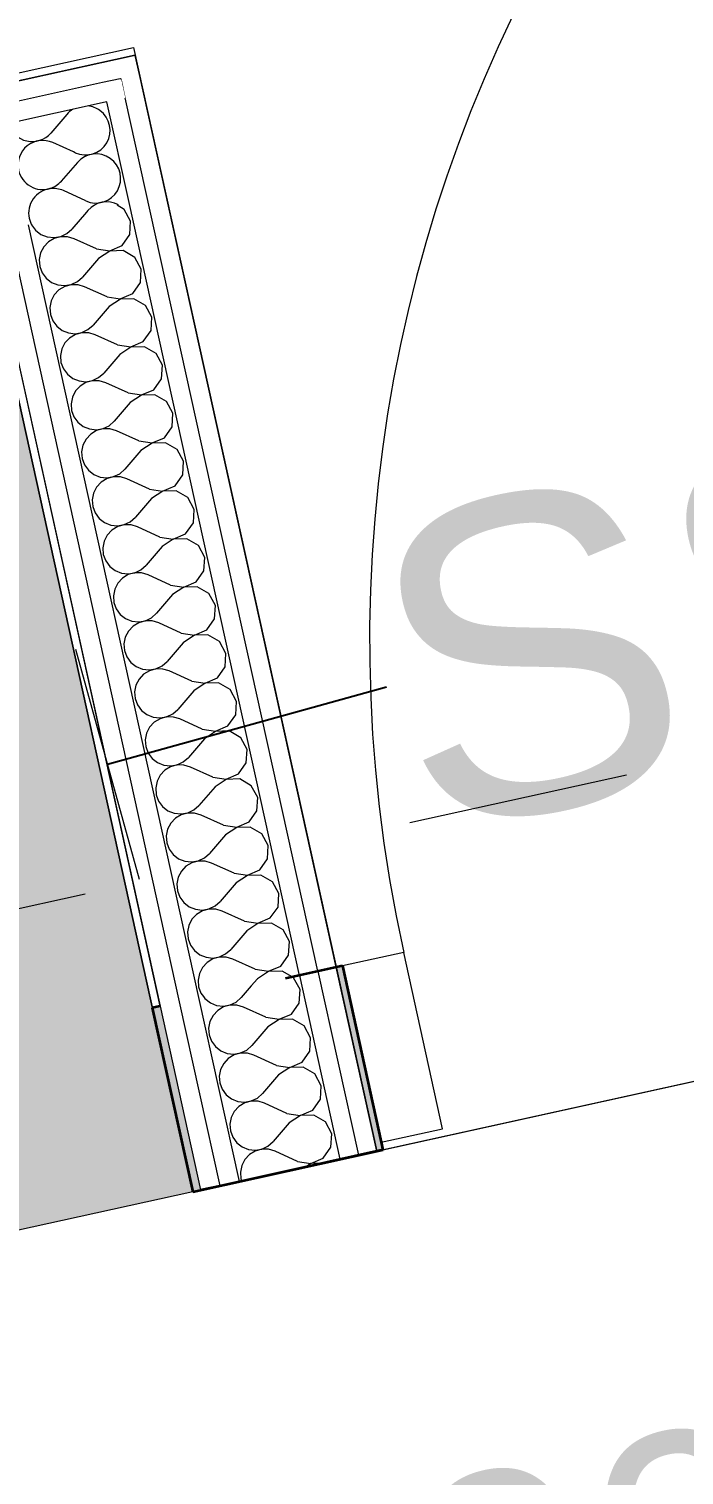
# Model space of a CAD drawing. Header units: millimetres. Extents: x 755110 to 820807, y -116979 to -66610.
# Drawn here: x 778109 to 778527, y -104046 to -103124 of the extents above; entities that cross this region are included whole.
import ezdxf

# ---------------------------------------------------------------- set-up
doc = ezdxf.new("R2010")
doc.units = ezdxf.units.MM
doc.header["$MEASUREMENT"] = 0
doc.linetypes.add('Double Dashed', pattern=[1093.611073, 529.166651, -211.666656, 141.111112, -211.666656])
doc.linetypes.add('Wipeout_Contour', pattern=[1000, 0, -1000])
for name, color, linetype, lineweight in [('New_2D Drafting - General_Pen_No__1', 7, 'Continuous', 13), ('New_2D Drafting - General_Pen_No__19', 255, 'Continuous', 0), ('New_Annotation - Label_Pen_No__1', 7, 'Continuous', 13), ('New_ARCHICAD Door Markers_Pen_No__7', 7, 'Continuous', 35), ('New_ARCHICAD Doors_Pen_No__1', 7, 'Continuous', 13), ('New_Dimensioning - General_Pen_No__1', 7, 'Continuous', 13), ('New_INT zoned_Pen_No__19', 255, 'Continuous', 0), ('New_Structural - Bearing_Pen_No__1', 7, 'Continuous', 13), ('New_Structural - Bearing_Pen_No__27', 7, 'Continuous', 35)]:
    doc.layers.add(name, color=color, linetype=linetype, lineweight=lineweight)
doc.layers.add('New_Dimensioning - General', color=7, linetype='Continuous')
doc.layers.add('New_Structural - Bearing', color=7, linetype='Continuous')
doc.layers.add('New_Structural - Grid_Pen_No__61', color=7, linetype='Continuous', lineweight=20, true_color=0x6a6a6a)
doc.styles.add('GENERATED_STYLE_1', font='')
doc.styles.get('GENERATED_STYLE_1').set_extended_font_data('Arial')
doc.dimstyles.new('GENERATED_STYLE__1', dxfattribs={"dimtxt": 200, "dimasz": 95, "dimexe": 0.18, "dimexo": 0.0625, "dimgap": 0, "dimtad": 1, "dimdec": 0, "dimzin": 0, "dimdsep": 46, "dimtxsty": 'GENERATED_STYLE_1', "dimblk": 'ARROWHEAD_2', "dimblk1": 'ARROWHEAD_2', "dimblk2": 'ARROWHEAD_2', "dimcen": 0.09, "dimse1": 1, "dimse2": 1, "dimclrd": 7, "dimclre": 7, "dimclrt": 7, "dimadec": 0, "dimazin": 0, "dimtfac": 1, "dimtdec": 4, "dimtmove": 0, "dimatfit": 3, "dimfxl": 0, "dimtolj": 1, "dimtzin": 0, "dimarcsym": 0})
doc.dimstyles.new('GENERATED_STYLE__5', dxfattribs={"dimtxt": 0.18, "dimasz": 152, "dimexe": 0.18, "dimexo": 0.0625, "dimgap": 0, "dimtad": 0, "dimtih": 1, "dimtoh": 1, "dimdec": 4, "dimzin": 0, "dimdsep": 46, "dimcen": 0.09, "dimadec": 0, "dimazin": 0, "dimtfac": 1, "dimtdec": 4, "dimtmove": 0, "dimatfit": 3, "dimldrblk": 'ARROWHEAD_0', "dimfxl": 0, "dimtolj": 1, "dimtzin": 0, "dimarcsym": 0})

# ---------------------------------------------------------------- blocks, each defined once
blk = doc.blocks.new('*X94')
at = {"layer": 'New_Structural - Bearing_Pen_No__1', "color": 7, "linetype": 'Continuous', "lineweight": 13}
for p, q in [((778133.58, -103178.81), (778123.36, -103190.69)), ((778137.82, -103202.77), (778124.71, -103196.81))]:
    blk.add_line(p, q, dxfattribs=at)
for centre, start, end in [((778145.46, -103189.03), 53.90409, 84.12304), ((778145.46, -103189.03), 120.717, 139.28992), ((778111.49, -103180.47), 195.31802, 319.28992), ((778118.23, -103211.07), 65.55012, 192.42002), ((778118.23, -103211.07), 192.42002, 287.63339), ((778124.97, -103241.67), 97.64426, 192.42002), ((778124.97, -103241.67), 192.42002, 197.19579)]:
    blk.add_arc(centre, 15.67, start, end, dxfattribs=at)
blk = doc.blocks.new('*X95')
at = {"layer": 'New_Structural - Bearing_Pen_No__1', "color": 7, "linetype": 'Continuous', "lineweight": 13}
for p, q in [((778251.02, -103734.11), (778244.67, -103741.49)), ((778278, -103728.92), (778277.06, -103728.37)), ((778282.06, -103736.46), (778278, -103728.92)), ((778281.55, -103745.01), (778282.06, -103736.46)), ((778220.55, -103740.82), (778221.55, -103742.18)), ((778221.55, -103742.18), (778224.96, -103744.84)), ((778224.96, -103744.84), (778228.96, -103746.46)), ((778237.52, -103746.2), (778241.42, -103744.34)), ((778241.42, -103744.34), (778244.67, -103741.49)), ((778276.62, -103752.01), (778281.55, -103745.01)), ((778226.72, -103752.85), (778224.74, -103756.69)), ((778229.67, -103749.69), (778226.72, -103752.85)), ((778228.96, -103746.46), (778233.26, -103746.93)), ((778233.38, -103747.46), (778229.67, -103749.69)), ((778233.26, -103746.93), (778237.52, -103746.2)), ((778237.55, -103746.33), (778233.38, -103747.46)), ((778241.87, -103746.38), (778237.55, -103746.33)), ((778246.02, -103747.61), (778241.87, -103746.38)), ((778260.28, -103754.09), (778246.02, -103747.61)), ((778260.28, -103754.09), (778268.74, -103755.37)), ((778268.74, -103755.37), (778276.62, -103752.01)), ((778224.74, -103756.69), (778223.89, -103760.93)), ((778223.89, -103760.93), (778224.23, -103765.24)), ((778261.62, -103760.21), (778251.41, -103772.09)), ((778268.77, -103755.49), (778261.62, -103760.21)), ((778277.33, -103755.24), (778268.77, -103755.49)), ((778284.74, -103759.52), (778277.33, -103755.24)), ((778288.8, -103767.06), (778284.74, -103759.52)), ((778224.23, -103765.24), (778225.73, -103769.29)), ((778225.73, -103769.29), (778228.29, -103772.78)), ((778228.29, -103772.78), (778231.7, -103775.44)), ((778248.16, -103774.94), (778251.41, -103772.09)), ((778288.29, -103775.61), (778288.8, -103767.06)), ((778231.7, -103775.44), (778235.7, -103777.06)), ((778236.41, -103780.29), (778233.46, -103783.45)), ((778235.7, -103777.06), (778240, -103777.53)), ((778240.12, -103778.06), (778236.41, -103780.29)), ((778240, -103777.53), (778244.26, -103776.8)), ((778244.29, -103776.93), (778240.12, -103778.06)), ((778244.26, -103776.8), (778248.16, -103774.94)), ((778248.61, -103776.98), (778244.29, -103776.93)), ((778252.75, -103778.21), (778248.61, -103776.98)), ((778267.02, -103784.69), (778252.75, -103778.21)), ((778275.48, -103785.97), (778283.36, -103782.61)), ((778283.36, -103782.61), (778288.29, -103775.61)), ((778231.48, -103787.29), (778230.63, -103791.53)), ((778230.63, -103791.53), (778230.97, -103795.84)), ((778233.46, -103783.45), (778231.48, -103787.29)), ((778268.36, -103790.81), (778258.15, -103802.69)), ((778267.02, -103784.69), (778275.48, -103785.97)), ((778275.51, -103786.09), (778268.36, -103790.81)), ((778284.07, -103785.84), (778275.51, -103786.09)), ((778291.48, -103790.12), (778284.07, -103785.84)), ((778295.54, -103797.66), (778291.48, -103790.12)), ((778230.97, -103795.84), (778232.47, -103799.89)), ((778232.47, -103799.89), (778235.03, -103803.38)), ((778295.03, -103806.21), (778295.54, -103797.66)), ((778235.03, -103803.38), (778238.44, -103806.04)), ((778238.44, -103806.04), (778242.44, -103807.66)), ((778242.44, -103807.66), (778246.74, -103808.13)), ((778246.86, -103808.66), (778243.15, -103810.89)), ((778246.74, -103808.13), (778251, -103807.4)), ((778251.03, -103807.53), (778246.86, -103808.66)), ((778251, -103807.4), (778254.9, -103805.54)), ((778255.35, -103807.58), (778251.03, -103807.53)), ((778254.9, -103805.54), (778258.15, -103802.69)), ((778259.49, -103808.81), (778255.35, -103807.58)), ((778273.76, -103815.29), (778259.49, -103808.81)), ((778290.1, -103813.21), (778295.03, -103806.21)), ((778238.22, -103817.89), (778237.37, -103822.13)), ((778240.2, -103814.05), (778238.22, -103817.89)), ((778243.15, -103810.89), (778240.2, -103814.05)), ((778273.76, -103815.29), (778282.22, -103816.57)), ((778282.25, -103816.69), (778275.1, -103821.41)), ((778282.22, -103816.57), (778290.1, -103813.21)), ((778290.81, -103816.44), (778282.25, -103816.69)), ((778298.22, -103820.72), (778290.81, -103816.44)), ((778237.37, -103822.13), (778237.71, -103826.44)), ((778237.71, -103826.44), (778239.21, -103830.49)), ((778275.1, -103821.41), (778264.88, -103833.29)), ((778302.28, -103828.26), (778298.22, -103820.72)), ((778301.77, -103836.81), (778302.28, -103828.26)), ((778239.21, -103830.49), (778241.77, -103833.98)), ((778241.77, -103833.98), (778245.17, -103836.64)), ((778245.17, -103836.64), (778249.18, -103838.26)), ((778257.74, -103838), (778261.64, -103836.14)), ((778261.64, -103836.14), (778264.88, -103833.29)), ((778296.83, -103843.81), (778301.77, -103836.81)), ((778246.94, -103844.65), (778244.96, -103848.49)), ((778249.89, -103841.49), (778246.94, -103844.65)), ((778249.18, -103838.26), (778253.48, -103838.73)), ((778253.59, -103839.26), (778249.89, -103841.49)), ((778253.48, -103838.73), (778257.74, -103838)), ((778257.77, -103838.13), (778253.59, -103839.26)), ((778262.09, -103838.18), (778257.77, -103838.13)), ((778266.23, -103839.41), (778262.09, -103838.18)), ((778280.49, -103845.89), (778266.23, -103839.41)), ((778280.49, -103845.89), (778288.96, -103847.17)), ((778288.96, -103847.17), (778296.83, -103843.81)), ((778295.96, -103847.09), (778288.99, -103847.29)), ((778244.96, -103848.49), (778244.11, -103852.73)), ((778244.11, -103852.73), (778244.45, -103857.04)), ((778288.99, -103847.29), (778285.97, -103849.29)), ((778244.45, -103857.04), (778244.93, -103858.32))]:
    blk.add_line(p, q, dxfattribs=at)
blk = doc.blocks.new('*X96')
at = {"layer": 'New_Structural - Bearing_Pen_No__1', "color": 7, "linetype": 'Continuous', "lineweight": 13}
for p, q in [((778170.18, -103239.32), (778165.68, -103236.72)), ((778146.2, -103241.01), (778136.84, -103251.89)), ((778174.24, -103246.86), (778170.18, -103239.32)), ((778173.72, -103255.41), (778174.24, -103246.86)), ((778111.04, -103248.75), (778111.17, -103249.09)), ((778111.17, -103249.09), (778113.72, -103252.58)), ((778113.72, -103252.58), (778117.13, -103255.24)), ((778117.13, -103255.24), (778121.14, -103256.86)), ((778121.14, -103256.86), (778125.44, -103257.33)), ((778125.44, -103257.33), (778129.7, -103256.6)), ((778129.72, -103256.73), (778125.55, -103257.86)), ((778129.7, -103256.6), (778133.6, -103254.74)), ((778134.05, -103256.78), (778129.72, -103256.73)), ((778133.6, -103254.74), (778136.84, -103251.89)), ((778138.19, -103258.01), (778134.05, -103256.78)), ((778168.79, -103262.41), (778173.72, -103255.41)), ((778118.9, -103263.25), (778116.92, -103267.09)), ((778121.85, -103260.09), (778118.9, -103263.25)), ((778125.55, -103257.86), (778121.85, -103260.09)), ((778152.45, -103264.49), (778138.19, -103258.01)), ((778152.45, -103264.49), (778160.92, -103265.77)), ((778160.95, -103265.89), (778153.8, -103270.61)), ((778160.92, -103265.77), (778168.79, -103262.41)), ((778169.5, -103265.64), (778160.95, -103265.89)), ((778176.92, -103269.92), (778169.5, -103265.64)), ((778116.92, -103267.09), (778116.07, -103271.33)), ((778116.07, -103271.33), (778116.41, -103275.64)), ((778116.41, -103275.64), (778117.91, -103279.69)), ((778153.8, -103270.61), (778143.58, -103282.49)), ((778180.98, -103277.46), (778176.92, -103269.92)), ((778117.91, -103279.69), (778120.46, -103283.18)), ((778120.46, -103283.18), (778123.87, -103285.84)), ((778140.34, -103285.34), (778143.58, -103282.49)), ((778180.46, -103286.01), (778180.98, -103277.46)), ((778125.64, -103293.85), (778123.66, -103297.69)), ((778123.87, -103285.84), (778127.88, -103287.46)), ((778128.59, -103290.69), (778125.64, -103293.85)), ((778127.88, -103287.46), (778132.17, -103287.93)), ((778132.29, -103288.46), (778128.59, -103290.69)), ((778132.17, -103287.93), (778136.44, -103287.2)), ((778136.46, -103287.33), (778132.29, -103288.46)), ((778136.44, -103287.2), (778140.34, -103285.34)), ((778140.79, -103287.38), (778136.46, -103287.33)), ((778144.93, -103288.61), (778140.79, -103287.38)), ((778159.19, -103295.09), (778144.93, -103288.61)), ((778167.66, -103296.37), (778175.53, -103293.01)), ((778175.53, -103293.01), (778180.46, -103286.01)), ((778123.66, -103297.69), (778122.81, -103301.93)), ((778122.81, -103301.93), (778123.14, -103306.24)), ((778160.54, -103301.21), (778150.32, -103313.09)), ((778159.19, -103295.09), (778167.66, -103296.37)), ((778167.68, -103296.49), (778160.54, -103301.21)), ((778176.24, -103296.24), (778167.68, -103296.49)), ((778183.66, -103300.52), (778176.24, -103296.24)), ((778187.71, -103308.06), (778183.66, -103300.52)), ((778123.14, -103306.24), (778124.65, -103310.29)), ((778124.65, -103310.29), (778127.2, -103313.78)), ((778187.2, -103316.61), (778187.71, -103308.06)), ((778127.2, -103313.78), (778130.61, -103316.44)), ((778130.61, -103316.44), (778134.62, -103318.06)), ((778135.33, -103321.29), (778132.38, -103324.45)), ((778134.62, -103318.06), (778138.91, -103318.53)), ((778139.03, -103319.06), (778135.33, -103321.29)), ((778138.91, -103318.53), (778143.17, -103317.8)), ((778143.2, -103317.93), (778139.03, -103319.06)), ((778143.17, -103317.8), (778147.08, -103315.94)), ((778147.52, -103317.98), (778143.2, -103317.93)), ((778147.08, -103315.94), (778150.32, -103313.09)), ((778151.67, -103319.21), (778147.52, -103317.98)), ((778165.93, -103325.69), (778151.67, -103319.21)), ((778182.27, -103323.61), (778187.2, -103316.61)), ((778130.4, -103328.29), (778129.55, -103332.53)), ((778132.38, -103324.45), (778130.4, -103328.29)), ((778165.93, -103325.69), (778174.4, -103326.97)), ((778174.42, -103327.09), (778167.28, -103331.81)), ((778174.4, -103326.97), (778182.27, -103323.61)), ((778182.98, -103326.84), (778174.42, -103327.09)), ((778190.4, -103331.12), (778182.98, -103326.84)), ((778194.45, -103338.66), (778190.4, -103331.12)), ((778129.55, -103332.53), (778129.88, -103336.84)), ((778129.88, -103336.84), (778131.39, -103340.89)), ((778167.28, -103331.81), (778157.06, -103343.69)), ((778193.94, -103347.21), (778194.45, -103338.66)), ((778131.39, -103340.89), (778133.94, -103344.38)), ((778133.94, -103344.38), (778137.35, -103347.04)), ((778137.35, -103347.04), (778141.36, -103348.66)), ((778141.36, -103348.66), (778145.65, -103349.13)), ((778145.65, -103349.13), (778149.91, -103348.4)), ((778149.94, -103348.53), (778145.77, -103349.66)), ((778149.91, -103348.4), (778153.82, -103346.54)), ((778154.26, -103348.58), (778149.94, -103348.53)), ((778153.82, -103346.54), (778157.06, -103343.69)), ((778158.41, -103349.81), (778154.26, -103348.58)), ((778189.01, -103354.21), (778193.94, -103347.21)), ((778139.11, -103355.05), (778137.14, -103358.89)), ((778142.07, -103351.89), (778139.11, -103355.05)), ((778145.77, -103349.66), (778142.07, -103351.89)), ((778172.67, -103356.29), (778158.41, -103349.81)), ((778172.67, -103356.29), (778181.14, -103357.57)), ((778181.16, -103357.69), (778174.02, -103362.41)), ((778181.14, -103357.57), (778189.01, -103354.21)), ((778189.72, -103357.44), (778181.16, -103357.69)), ((778197.14, -103361.72), (778189.72, -103357.44)), ((778137.14, -103358.89), (778136.28, -103363.13)), ((778136.28, -103363.13), (778136.62, -103367.44)), ((778136.62, -103367.44), (778138.13, -103371.49)), ((778174.02, -103362.41), (778163.8, -103374.29)), ((778201.19, -103369.26), (778197.14, -103361.72)), ((778138.13, -103371.49), (778140.68, -103374.98)), ((778140.68, -103374.98), (778144.09, -103377.64)), ((778156.65, -103379), (778160.55, -103377.14)), ((778160.55, -103377.14), (778163.8, -103374.29)), ((778200.68, -103377.81), (778201.19, -103369.26)), ((778145.85, -103385.65), (778143.88, -103389.49)), ((778144.09, -103377.64), (778148.09, -103379.26)), ((778148.81, -103382.49), (778145.85, -103385.65)), ((778148.09, -103379.26), (778152.39, -103379.73)), ((778152.51, -103380.26), (778148.81, -103382.49)), ((778152.39, -103379.73), (778156.65, -103379)), ((778156.68, -103379.13), (778152.51, -103380.26)), ((778161, -103379.18), (778156.68, -103379.13)), ((778165.15, -103380.41), (778161, -103379.18)), ((778179.41, -103386.89), (778165.15, -103380.41)), ((778187.87, -103388.17), (778195.75, -103384.81)), ((778195.75, -103384.81), (778200.68, -103377.81)), ((778143.88, -103389.49), (778143.02, -103393.73)), ((778143.02, -103393.73), (778143.36, -103398.04)), ((778180.76, -103393.01), (778170.54, -103404.89)), ((778179.41, -103386.89), (778187.87, -103388.17)), ((778187.9, -103388.29), (778180.76, -103393.01)), ((778196.46, -103388.04), (778187.9, -103388.29)), ((778203.88, -103392.32), (778196.46, -103388.04)), ((778207.93, -103399.86), (778203.88, -103392.32)), ((778143.36, -103398.04), (778144.87, -103402.09)), ((778144.87, -103402.09), (778147.42, -103405.58)), ((778167.29, -103407.74), (778170.54, -103404.89)), ((778207.42, -103408.41), (778207.93, -103399.86)), ((778147.42, -103405.58), (778150.83, -103408.24)), ((778150.83, -103408.24), (778154.83, -103409.86)), ((778155.54, -103413.09), (778152.59, -103416.25)), ((778154.83, -103409.86), (778159.13, -103410.33)), ((778159.25, -103410.86), (778155.54, -103413.09)), ((778159.13, -103410.33), (778163.39, -103409.6)), ((778163.42, -103409.73), (778159.25, -103410.86)), ((778163.39, -103409.6), (778167.29, -103407.74)), ((778167.74, -103409.78), (778163.42, -103409.73)), ((778171.89, -103411.01), (778167.74, -103409.78)), ((778186.15, -103417.49), (778171.89, -103411.01)), ((778202.49, -103415.41), (778207.42, -103408.41)), ((778150.61, -103420.09), (778149.76, -103424.33)), ((778152.59, -103416.25), (778150.61, -103420.09)), ((778186.15, -103417.49), (778194.61, -103418.77)), ((778194.64, -103418.89), (778187.5, -103423.61)), ((778194.61, -103418.77), (778202.49, -103415.41)), ((778203.2, -103418.64), (778194.64, -103418.89)), ((778210.61, -103422.92), (778203.2, -103418.64)), ((778214.67, -103430.46), (778210.61, -103422.92)), ((778149.76, -103424.33), (778150.1, -103428.64)), ((778150.1, -103428.64), (778151.6, -103432.69)), ((778187.5, -103423.61), (778177.28, -103435.49)), ((778214.16, -103439.01), (778214.67, -103430.46)), ((778151.6, -103432.69), (778154.16, -103436.18)), ((778154.16, -103436.18), (778157.57, -103438.84)), ((778157.57, -103438.84), (778161.57, -103440.46)), ((778161.57, -103440.46), (778165.87, -103440.93)), ((778165.99, -103441.46), (778162.28, -103443.69)), ((778165.87, -103440.93), (778170.13, -103440.2)), ((778170.16, -103440.33), (778165.99, -103441.46)), ((778170.13, -103440.2), (778174.03, -103438.34)), ((778174.48, -103440.38), (778170.16, -103440.33)), ((778174.03, -103438.34), (778177.28, -103435.49)), ((778178.62, -103441.61), (778174.48, -103440.38)), ((778192.89, -103448.09), (778178.62, -103441.61)), ((778209.23, -103446.01), (778214.16, -103439.01)), ((778157.35, -103450.69), (778156.5, -103454.93)), ((778159.33, -103446.85), (778157.35, -103450.69)), ((778162.28, -103443.69), (778159.33, -103446.85)), ((778192.89, -103448.09), (778201.35, -103449.37)), ((778201.38, -103449.49), (778194.23, -103454.21)), ((778201.35, -103449.37), (778209.23, -103446.01)), ((778209.94, -103449.24), (778201.38, -103449.49)), ((778217.35, -103453.52), (778209.94, -103449.24)), ((778156.5, -103454.93), (778156.84, -103459.24)), ((778156.84, -103459.24), (778158.34, -103463.29)), ((778194.23, -103454.21), (778184.02, -103466.09)), ((778221.41, -103461.06), (778217.35, -103453.52)), ((778158.34, -103463.29), (778160.9, -103466.78)), ((778160.9, -103466.78), (778164.31, -103469.44)), ((778176.87, -103470.8), (778180.77, -103468.94)), ((778180.77, -103468.94), (778184.02, -103466.09)), ((778220.9, -103469.61), (778221.41, -103461.06)), ((778166.07, -103477.45), (778164.09, -103481.29)), ((778164.31, -103469.44), (778168.31, -103471.06)), ((778169.02, -103474.29), (778166.07, -103477.45)), ((778168.31, -103471.06), (778172.61, -103471.53)), ((778172.73, -103472.06), (778169.02, -103474.29)), ((778172.61, -103471.53), (778176.87, -103470.8)), ((778176.9, -103470.93), (778172.73, -103472.06)), ((778181.22, -103470.98), (778176.9, -103470.93)), ((778185.36, -103472.21), (778181.22, -103470.98)), ((778199.63, -103478.69), (778185.36, -103472.21)), ((778208.09, -103479.97), (778215.97, -103476.61)), ((778215.97, -103476.61), (778220.9, -103469.61)), ((778164.09, -103481.29), (778163.24, -103485.53)), ((778163.24, -103485.53), (778163.58, -103489.84)), ((778200.97, -103484.81), (778190.75, -103496.69)), ((778199.63, -103478.69), (778208.09, -103479.97)), ((778208.12, -103480.09), (778200.97, -103484.81)), ((778216.68, -103479.84), (778208.12, -103480.09)), ((778224.09, -103484.12), (778216.68, -103479.84)), ((778228.15, -103491.66), (778224.09, -103484.12)), ((778163.58, -103489.84), (778165.08, -103493.89)), ((778165.08, -103493.89), (778167.64, -103497.38)), ((778187.51, -103499.54), (778190.75, -103496.69)), ((778227.64, -103500.21), (778228.15, -103491.66)), ((778167.64, -103497.38), (778171.05, -103500.04)), ((778171.05, -103500.04), (778175.05, -103501.66)), ((778175.76, -103504.89), (778172.81, -103508.05)), ((778175.05, -103501.66), (778179.35, -103502.13)), ((778179.47, -103502.66), (778175.76, -103504.89)), ((778179.35, -103502.13), (778183.61, -103501.4)), ((778183.64, -103501.53), (778179.47, -103502.66)), ((778183.61, -103501.4), (778187.51, -103499.54)), ((778187.96, -103501.58), (778183.64, -103501.53)), ((778192.1, -103502.81), (778187.96, -103501.58)), ((778206.36, -103509.29), (778192.1, -103502.81)), ((778222.71, -103507.21), (778227.64, -103500.21)), ((778170.83, -103511.89), (778169.98, -103516.13)), ((778172.81, -103508.05), (778170.83, -103511.89)), ((778207.71, -103515.41), (778197.49, -103527.29)), ((778206.36, -103509.29), (778214.83, -103510.57)), ((778214.86, -103510.69), (778207.71, -103515.41)), ((778214.83, -103510.57), (778222.71, -103507.21)), ((778223.42, -103510.44), (778214.86, -103510.69)), ((778230.83, -103514.72), (778223.42, -103510.44)), ((778234.89, -103522.26), (778230.83, -103514.72)), ((778169.98, -103516.13), (778170.32, -103520.44)), ((778170.32, -103520.44), (778171.82, -103524.49)), ((778171.82, -103524.49), (778174.37, -103527.98)), ((778234.37, -103530.81), (778234.89, -103522.26)), ((778174.37, -103527.98), (778177.78, -103530.64)), ((778177.78, -103530.64), (778181.79, -103532.26)), ((778181.79, -103532.26), (778186.09, -103532.73)), ((778186.2, -103533.26), (778182.5, -103535.49)), ((778186.09, -103532.73), (778190.35, -103532)), ((778190.38, -103532.13), (778186.2, -103533.26)), ((778190.35, -103532), (778194.25, -103530.14)), ((778194.7, -103532.18), (778190.38, -103532.13)), ((778194.25, -103530.14), (778197.49, -103527.29)), ((778198.84, -103533.41), (778194.7, -103532.18)), ((778213.1, -103539.89), (778198.84, -103533.41)), ((778229.44, -103537.81), (778234.37, -103530.81)), ((778177.57, -103542.49), (778176.72, -103546.73)), ((778179.55, -103538.65), (778177.57, -103542.49)), ((778182.5, -103535.49), (778179.55, -103538.65)), ((778213.1, -103539.89), (778221.57, -103541.17)), ((778221.6, -103541.29), (778214.45, -103546.01)), ((778221.57, -103541.17), (778229.44, -103537.81)), ((778230.16, -103541.04), (778221.6, -103541.29)), ((778237.57, -103545.32), (778230.16, -103541.04)), ((778176.72, -103546.73), (778177.06, -103551.04)), ((778177.06, -103551.04), (778178.56, -103555.09)), ((778214.45, -103546.01), (778204.23, -103557.89)), ((778241.63, -103552.86), (778237.57, -103545.32)), ((778178.56, -103555.09), (778181.11, -103558.58)), ((778181.11, -103558.58), (778184.52, -103561.24)), ((778184.52, -103561.24), (778188.53, -103562.86)), ((778197.09, -103562.6), (778200.99, -103560.74)), ((778200.99, -103560.74), (778204.23, -103557.89)), ((778236.18, -103568.41), (778241.11, -103561.41)), ((778241.11, -103561.41), (778241.63, -103552.86)), ((778186.29, -103569.25), (778184.31, -103573.09)), ((778189.24, -103566.09), (778186.29, -103569.25)), ((778188.53, -103562.86), (778192.83, -103563.33)), ((778192.94, -103563.86), (778189.24, -103566.09)), ((778192.83, -103563.33), (778197.09, -103562.6)), ((778197.11, -103562.73), (778192.94, -103563.86)), ((778201.44, -103562.78), (778197.11, -103562.73)), ((778205.58, -103564.01), (778201.44, -103562.78)), ((778219.84, -103570.49), (778205.58, -103564.01)), ((778219.84, -103570.49), (778228.31, -103571.77)), ((778228.31, -103571.77), (778236.18, -103568.41)), ((778184.31, -103573.09), (778183.46, -103577.33)), ((778183.46, -103577.33), (778183.8, -103581.64)), ((778221.19, -103576.61), (778210.97, -103588.49)), ((778228.34, -103571.89), (778221.19, -103576.61)), ((778236.89, -103571.64), (778228.34, -103571.89)), ((778244.31, -103575.92), (778236.89, -103571.64)), ((778248.37, -103583.46), (778244.31, -103575.92)), ((778183.8, -103581.64), (778185.3, -103585.69)), ((778185.3, -103585.69), (778187.85, -103589.18)), ((778187.85, -103589.18), (778191.26, -103591.84)), ((778207.73, -103591.34), (778210.97, -103588.49)), ((778247.85, -103592.01), (778248.37, -103583.46)), ((778191.26, -103591.84), (778195.27, -103593.46)), ((778195.98, -103596.69), (778193.03, -103599.85)), ((778195.27, -103593.46), (778199.56, -103593.93)), ((778199.68, -103594.46), (778195.98, -103596.69)), ((778199.56, -103593.93), (778203.83, -103593.2)), ((778203.85, -103593.33), (778199.68, -103594.46)), ((778203.83, -103593.2), (778207.73, -103591.34)), ((778208.18, -103593.38), (778203.85, -103593.33)), ((778212.32, -103594.61), (778208.18, -103593.38)), ((778226.58, -103601.09), (778212.32, -103594.61)), ((778242.92, -103599.01), (778247.85, -103592.01)), ((778191.05, -103603.69), (778190.2, -103607.93)), ((778193.03, -103599.85), (778191.05, -103603.69)), ((778227.93, -103607.21), (778217.71, -103619.09)), ((778226.58, -103601.09), (778235.05, -103602.37)), ((778235.08, -103602.49), (778227.93, -103607.21)), ((778235.05, -103602.37), (778242.92, -103599.01)), ((778243.63, -103602.24), (778235.08, -103602.49)), ((778251.05, -103606.52), (778243.63, -103602.24)), ((778255.11, -103614.06), (778251.05, -103606.52)), ((778190.2, -103607.93), (778190.54, -103612.24)), ((778190.54, -103612.24), (778192.04, -103616.29)), ((778192.04, -103616.29), (778194.59, -103619.78)), ((778254.59, -103622.61), (778255.11, -103614.06)), ((778194.59, -103619.78), (778198, -103622.44)), ((778198, -103622.44), (778202.01, -103624.06)), ((778202.01, -103624.06), (778206.3, -103624.53)), ((778206.42, -103625.06), (778202.72, -103627.29)), ((778206.3, -103624.53), (778210.57, -103623.8)), ((778210.59, -103623.93), (778206.42, -103625.06)), ((778210.57, -103623.8), (778214.47, -103621.94)), ((778214.91, -103623.98), (778210.59, -103623.93)), ((778214.47, -103621.94), (778217.71, -103619.09)), ((778219.06, -103625.21), (778214.91, -103623.98)), ((778233.32, -103631.69), (778219.06, -103625.21)), ((778249.66, -103629.61), (778254.59, -103622.61)), ((778197.79, -103634.29), (778196.94, -103638.53)), ((778199.77, -103630.45), (778197.79, -103634.29)), ((778202.72, -103627.29), (778199.77, -103630.45)), ((778233.32, -103631.69), (778241.79, -103632.97)), ((778241.81, -103633.09), (778234.67, -103637.81)), ((778241.79, -103632.97), (778249.66, -103629.61)), ((778250.37, -103632.84), (778241.81, -103633.09)), ((778257.79, -103637.12), (778250.37, -103632.84)), ((778196.94, -103638.53), (778197.27, -103642.84)), ((778197.27, -103642.84), (778198.78, -103646.89)), ((778234.67, -103637.81), (778224.45, -103649.69)), ((778261.84, -103644.66), (778257.79, -103637.12)), ((778198.78, -103646.89), (778201.33, -103650.38)), ((778201.33, -103650.38), (778204.74, -103653.04)), ((778204.74, -103653.04), (778208.75, -103654.66)), ((778217.3, -103654.4), (778221.21, -103652.54)), ((778221.21, -103652.54), (778224.45, -103649.69)), ((778256.4, -103660.21), (778261.33, -103653.21)), ((778261.33, -103653.21), (778261.84, -103644.66)), ((778206.5, -103661.05), (778204.53, -103664.89)), ((778209.46, -103657.89), (778206.5, -103661.05)), ((778208.75, -103654.66), (778213.04, -103655.13)), ((778213.16, -103655.66), (778209.46, -103657.89)), ((778213.04, -103655.13), (778217.3, -103654.4)), ((778217.33, -103654.53), (778213.16, -103655.66)), ((778221.65, -103654.58), (778217.33, -103654.53)), ((778225.8, -103655.81), (778221.65, -103654.58)), ((778240.06, -103662.29), (778225.8, -103655.81)), ((778240.06, -103662.29), (778248.53, -103663.57)), ((778248.53, -103663.57), (778256.4, -103660.21)), ((778204.53, -103664.89), (778203.68, -103669.13)), ((778203.68, -103669.13), (778204.01, -103673.44)), ((778241.41, -103668.41), (778231.19, -103680.29)), ((778248.55, -103663.69), (778241.41, -103668.41)), ((778257.11, -103663.44), (778248.55, -103663.69)), ((778264.53, -103667.72), (778257.11, -103663.44)), ((778268.58, -103675.26), (778264.53, -103667.72)), ((778204.01, -103673.44), (778205.52, -103677.49)), ((778205.52, -103677.49), (778208.07, -103680.98)), ((778208.07, -103680.98), (778211.48, -103683.64)), ((778227.94, -103683.14), (778231.19, -103680.29)), ((778268.07, -103683.81), (778268.58, -103675.26)), ((778211.48, -103683.64), (778215.49, -103685.26)), ((778216.2, -103688.49), (778213.24, -103691.65)), ((778215.49, -103685.26), (778219.78, -103685.73)), ((778219.9, -103686.26), (778216.2, -103688.49)), ((778219.78, -103685.73), (778224.04, -103685)), ((778224.07, -103685.13), (778219.9, -103686.26)), ((778224.04, -103685), (778227.94, -103683.14)), ((778228.39, -103685.18), (778224.07, -103685.13)), ((778232.54, -103686.41), (778228.39, -103685.18)), ((778246.8, -103692.89), (778232.54, -103686.41)), ((778263.14, -103690.81), (778268.07, -103683.81)), ((778211.27, -103695.49), (778210.41, -103699.73)), ((778210.41, -103699.73), (778210.75, -103704.04)), ((778213.24, -103691.65), (778211.27, -103695.49)), ((778248.15, -103699.01), (778237.93, -103710.89)), ((778246.8, -103692.89), (778255.27, -103694.17)), ((778255.29, -103694.29), (778248.15, -103699.01)), ((778255.27, -103694.17), (778263.14, -103690.81)), ((778263.85, -103694.04), (778255.29, -103694.29)), ((778271.27, -103698.32), (778263.85, -103694.04)), ((778275.32, -103705.86), (778271.27, -103698.32)), ((778210.75, -103704.04), (778212.26, -103708.09)), ((778212.26, -103708.09), (778214.81, -103711.58)), ((778274.81, -103714.41), (778275.32, -103705.86)), ((778214.81, -103711.58), (778218.22, -103714.24)), ((778218.22, -103714.24), (778222.22, -103715.86)), ((778222.22, -103715.86), (778226.52, -103716.33)), ((778226.64, -103716.86), (778222.94, -103719.09)), ((778226.52, -103716.33), (778230.78, -103715.6)), ((778230.81, -103715.73), (778226.64, -103716.86)), ((778230.78, -103715.6), (778234.68, -103713.74)), ((778235.13, -103715.78), (778230.81, -103715.73)), ((778234.68, -103713.74), (778237.93, -103710.89)), ((778239.28, -103717.01), (778235.13, -103715.78)), ((778253.54, -103723.49), (778239.28, -103717.01)), ((778269.88, -103721.41), (778274.81, -103714.41)), ((778218.01, -103726.09), (778217.15, -103730.33)), ((778219.98, -103722.25), (778218.01, -103726.09)), ((778222.94, -103719.09), (778219.98, -103722.25)), ((778253.54, -103723.49), (778262, -103724.77)), ((778262.03, -103724.89), (778254.89, -103729.61)), ((778262, -103724.77), (778269.88, -103721.41)), ((778270.59, -103724.64), (778262.03, -103724.89)), ((778277.06, -103728.37), (778270.59, -103724.64)), ((778217.15, -103730.33), (778217.49, -103734.64)), ((778217.49, -103734.64), (778218.99, -103738.69)), ((778254.89, -103729.61), (778251.02, -103734.11)), ((778218.99, -103738.69), (778220.55, -103740.82))]:
    blk.add_line(p, q, dxfattribs=at)
blk = doc.blocks.new('*X97')
at = {"layer": 'New_Structural - Bearing_Pen_No__1', "color": 7, "linetype": 'Continuous', "lineweight": 13}
for p, q in [((778140.32, -103209.41), (778130.1, -103221.29)), ((778138.97, -103203.29), (778137.82, -103202.77)), ((778145.71, -103233.89), (778131.45, -103227.41)), ((778147.06, -103240.01), (778146.2, -103241.01))]:
    blk.add_line(p, q, dxfattribs=at)
for centre, start, end in [((778145.46, -103189.03), 245.55012, 53.90409), ((778152.2, -103219.63), 245.55012, 139.28992), ((778124.97, -103241.67), 65.55012, 97.64426), ((778118.23, -103211.07), 287.63339, 319.28992), ((778158.94, -103250.23), 60.96209, 139.28992), ((778124.97, -103241.67), 197.19579, 206.93055)]:
    blk.add_arc(centre, 15.67, start, end, dxfattribs=at)
blk = doc.blocks.new('*D171')
at = {"layer": 'New_Dimensioning - General_Pen_No__1', "color": 7, "linetype": 'Continuous', "lineweight": 13}
for p, q in [((781145.02, -106168.65), (780525.6, -103356.05)), ((781236.58, -106148.49), (781053.47, -106188.81)), ((781076.22, -106146.85), (781213.82, -106190.45)), ((781169.76, -106280.96), (781145.02, -106168.65)), ((781261.31, -106260.8), (781078.2, -106301.12)), ((781100.96, -106259.16), (781238.55, -106302.76)), ((781730.03, -108824.99), (781169.76, -106280.96))]:
    blk.add_line(p, q, dxfattribs=at)
blk = doc.blocks.new('ARROWHEAD_2')
at = {"color": 0, "linetype": 'Continuous', "lineweight": 0}
for p, q in [((-0.3781, -0.655), (0.3781, 0.655)), ((0, 0), (-1, 0))]:
    blk.add_line(p, q, dxfattribs=at)
blk = doc.blocks.new('*D172')
at = {"layer": 'New_Dimensioning - General_Pen_No__1', "color": 7, "linetype": 'Continuous', "lineweight": 13}
for p, q in [((780617.16, -103335.89), (780434.05, -103376.21)), ((780456.8, -103334.25), (780594.4, -103377.85)), ((781145.02, -106168.65), (780525.6, -103356.05)), ((781236.58, -106148.49), (781053.47, -106188.81)), ((781076.22, -106146.85), (781213.82, -106190.45))]:
    blk.add_line(p, q, dxfattribs=at)
at = {"layer": 'New_Dimensioning - General_Pen_No__1', "color": 7, "lineweight": 13, "char_height": 200, "attachment_point": 7, "rotation": 102.42002, "style": 'GENERATED_STYLE_1'}
for s, insert in [('\\A1;{\\pql;\\fArial|b0|i0|c0|p34;120}', (780592.24, -103844.59)), ('\\A1;{\\pql;\\fArial|b0|i0|c0|p34;2\xa0880}', (780869.79, -105104.89))]:
    blk.add_mtext(s, dxfattribs=dict(at, insert=insert))
blk = doc.blocks.new('*D174')
at = {"layer": 'New_Dimensioning - General_Pen_No__1', "color": 7, "linetype": 'Continuous', "lineweight": 13}
for p, q in [((778537.22, -94327.41), (778434.41, -93860.6)), ((778628.77, -94307.25), (778445.66, -94347.57)), ((778468.42, -94305.61), (778606.02, -94349.21)), ((780499.79, -103238.86), (778537.22, -94327.41)), ((780591.35, -103218.7), (780408.24, -103259.02)), ((780430.99, -103217.06), (780568.59, -103260.66)), ((780525.6, -103356.05), (780499.79, -103238.86))]:
    blk.add_line(p, q, dxfattribs=at)
at = {"layer": 'New_Dimensioning - General_Pen_No__1', "color": 7, "lineweight": 13, "char_height": 200, "attachment_point": 7, "rotation": 102.42002, "style": 'GENERATED_STYLE_1'}
for s, insert in [('\\A1;{\\pql;\\fArial|b0|i0|c0|p34;478}', (778603.85, -94815.95)), ('\\A1;{\\pql;\\fArial|b0|i0|c0|p34;9\xa0125}', (779552.99, -99125.68))]:
    blk.add_mtext(s, dxfattribs=dict(at, insert=insert))
blk = doc.blocks.new('*D178')
at = {"layer": 'New_Dimensioning - General_Pen_No__1', "color": 7, "linetype": 'Continuous', "lineweight": 13}
for p, q in [((779626.86, -97415.32), (778927.86, -94241.38)), ((779718.41, -97395.16), (779535.3, -97435.48)), ((779558.06, -97393.52), (779695.65, -97437.12)), ((780916.24, -103270.02), (779626.86, -97415.32)), ((780847.44, -103248.22), (780985.04, -103291.82)), ((781007.8, -103249.86), (780824.68, -103290.18)), ((781545.34, -106126.57), (780916.24, -103270.02))]:
    blk.add_line(p, q, dxfattribs=at)
at = {"layer": 'New_Dimensioning - General_Pen_No__1', "color": 7, "lineweight": 13, "insert": (780306.03, -100685.21), "char_height": 200, "attachment_point": 7, "rotation": 102.42002, "style": 'GENERATED_STYLE_1'}
blk.add_mtext('\\A1;{\\pql;\\fArial|b0|i0|c0|p34;5\xa0995}', dxfattribs=at)
blk = doc.blocks.new('*D181')
at = {"layer": 'New_Dimensioning - General_Pen_No__1', "color": 7, "linetype": 'Continuous', "lineweight": 13}
for p, q in [((779709.14, -94069.32), (779695.99, -94009.62)), ((779800.69, -94049.15), (779617.58, -94089.48)), ((779777.93, -94091.11), (779640.34, -94047.52)), ((783004.75, -109033.72), (779709.14, -94069.32)), ((783096.31, -109013.55), (782913.2, -109053.88)), ((782935.96, -109011.92), (783073.55, -109055.51)), ((783017.9, -109093.41), (783004.75, -109033.72))]:
    blk.add_line(p, q, dxfattribs=at)
at = {"layer": 'New_Dimensioning - General_Pen_No__1', "color": 7, "lineweight": 13, "insert": (781407.75, -101968.17), "char_height": 200, "attachment_point": 7, "rotation": 102.42002, "style": 'GENERATED_STYLE_1'}
blk.add_mtext('\\A1;{\\pql;\\fArial|b0|i0|c0|p34;15\xa0323}', dxfattribs=at)
blk = doc.blocks.new('ARROWHEAD_0')
at = {"color": 0, "linetype": 'Continuous', "lineweight": 0}
for p, q in [((0, -0.5), (0, 0.5)), ((0, 0), (-1, 0))]:
    blk.add_line(p, q, dxfattribs=at)

msp = doc.modelspace()

# ---------------------------------------------------------------- hatches: boundary and pattern name
at = {"layer": 'New_2D Drafting - General_Pen_No__19', "linetype": 'Continuous', "lineweight": 0}
msp.add_hatch(color=255, dxfattribs=at).paths.add_polyline_path([(778084.77, -103279.22), (778213.81, -103865.18), (777627.86, -103994.22), (777498.81, -103408.26)])
at = {"layer": 'New_Structural - Bearing', "linetype": 'Continuous', "lineweight": 0, "true_color": 0x000000}
for points in [[(778305.1, -103722.2), (778330.91, -103839.39), (778334.8, -103838.53), (778308.99, -103721.34)], [(778192.99, -103746.89), (778188.01, -103747.98), (778213.81, -103865.18), (778218.8, -103864.08)]]:
    msp.add_hatch(color=18, dxfattribs=at).paths.add_polyline_path(points)

# ---------------------------------------------------------------- linework, layer by layer
at = {"layer": 'New_2D Drafting - General_Pen_No__1', "color": 7, "linetype": 'Continuous', "lineweight": 13, "flags": 128}
msp.add_lwpolyline([(778084.77, -103279.22), (778213.81, -103865.18), (777627.86, -103994.22), (777498.81, -103408.26)], close=True, dxfattribs=at)
at = {"layer": 'New_ARCHICAD Doors_Pen_No__1', "color": 7, "linetype": 'Continuous', "lineweight": 13}
for p, q in [((778348.05, -103712.74), (778308.99, -103721.34)), ((778372.79, -103825.05), (778348.05, -103712.74)), ((778308.99, -103721.34), (778272.85, -103729.3)), ((778308.99, -103721.34), (778272.85, -103729.3)), ((778308.99, -103721.34), (778333.72, -103833.65)), ((778308.99, -103721.34), (778333.72, -103833.65)), ((778308.99, -103721.34), (778333.72, -103833.65)), ((778333.72, -103833.65), (778372.79, -103825.05)), ((778333.72, -103833.65), (778334.8, -103838.53)), ((778333.72, -103833.65), (778334.8, -103838.53)), ((778334.8, -103838.53), (778298.66, -103846.49)), ((778334.8, -103838.53), (778298.66, -103846.49))]:
    msp.add_line(p, q, dxfattribs=at)
msp.add_arc((779246.52, -103514.87), 920, 102.42002, 192.42002, dxfattribs=at)
at = {"layer": 'New_INT zoned_Pen_No__19', "color": 255, "linetype": 'Continuous', "lineweight": 0, "flags": 128}
msp.add_lwpolyline([(770878.01, -95036.32), (771895.32, -99655.62), (772080.02, -99614.94), (772110.13, -99751.67), (771925.43, -99792.34), (772987.91, -104616.73), (773172.61, -104576.06), (773212.65, -104757.84), (774721.79, -104429.43), (774680.08, -104237.78), (775123.66, -104136.14), (777420.33, -103609.86), (777355.81, -103316.88), (778176.15, -103136.22), (778331.01, -103839.37), (779311.39, -103623.46), (778011.26, -97719.93)], dxfattribs=at)
msp.add_lwpolyline([(775145.16, -104233.8), (775208.55, -104527.03), (775024.15, -104567.73), (775644.84, -107379.96), (780116.37, -106395.19), (779502.32, -103607.01), (779316.77, -103647.87), (779311.39, -103623.46), (778213.81, -103865.18), (778084.77, -103279.22), (777498.81, -103408.26), (777627.86, -103994.22), (777510.66, -104020.03), (777446.14, -103727.05)], close=True, dxfattribs=at)
at = {"layer": 'New_Structural - Bearing_Pen_No__1', "color": 7, "linetype": 'Continuous', "lineweight": 13}
for p, q in [((778179.84, -103153.43), (778177.15, -103141.22)), ((778170.81, -103168.22), (778168.12, -103156.01)), ((778305.1, -103722.2), (778179.84, -103153.43)), ((778158.11, -103171.01), (778094.83, -103184.95)), ((778159.09, -103170.8), (778158.11, -103171.01)), ((778173.24, -103235.06), (778159.09, -103170.8)), ((778293.38, -103724.78), (778170.81, -103168.22)), ((778281.66, -103727.36), (778173.24, -103235.06)), ((778108.98, -103249.21), (778217.4, -103741.51)), ((778099.35, -103263.62), (778205.19, -103744.2)), ((778089.73, -103278.02), (778192.99, -103746.89)), ((778281.66, -103727.36), (778307.47, -103844.55)), ((778293.38, -103724.78), (778319.19, -103841.97)), ((778330.91, -103839.39), (778305.1, -103722.2)), ((778330.91, -103839.39), (778305.1, -103722.2)), ((778205.19, -103744.2), (778231, -103861.39)), ((778217.4, -103741.51), (778243.21, -103858.7)), ((778192.99, -103746.89), (778218.8, -103864.08)), ((778192.99, -103746.89), (778218.8, -103864.08))]:
    msp.add_line(p, q, dxfattribs=at)
at = {"layer": 'New_Structural - Bearing_Pen_No__1', "color": 7, "linetype": 'Continuous', "lineweight": 13, "flags": 128}
for points in [[(778177.23, -103141.1), (778177.13, -103141.12)], [(778305.2, -103722.18), (778177.23, -103141.1)], [(778089.65, -103278.14), (778192.89, -103746.91)], [(778305.2, -103722.18), (778305.1, -103722.2)]]:
    msp.add_lwpolyline(points, dxfattribs=at)
at = {"layer": 'New_Structural - Bearing_Pen_No__27', "color": 7, "linetype": 'Continuous', "lineweight": 35}
for p, q in [((778308.99, -103721.34), (778272.85, -103729.3)), ((778308.99, -103721.34), (778333.72, -103833.65)), ((778333.72, -103833.65), (778334.8, -103838.53)), ((778243.21, -103858.7), (778307.47, -103844.55)), ((778334.8, -103838.53), (778298.66, -103846.49)), ((778307.47, -103844.55), (778319.19, -103841.97)), ((778319.19, -103841.97), (778330.91, -103839.39)), ((778218.8, -103864.08), (778231, -103861.39)), ((778231, -103861.39), (778243.21, -103858.7))]:
    msp.add_line(p, q, dxfattribs=at)
at = {"layer": 'New_Structural - Bearing_Pen_No__27', "color": 7, "linetype": 'Continuous', "lineweight": 35, "flags": 128}
for points in [[(778308.99, -103721.34), (778305.1, -103722.2)], [(778192.99, -103746.89), (778188.01, -103747.98)], [(778188.01, -103747.98), (778213.81, -103865.18)], [(778213.81, -103865.18), (778334.8, -103838.53)]]:
    msp.add_lwpolyline(points, dxfattribs=at)

# ---------------------------------------------------------------- block references
at = {"layer": 'New_Structural - Bearing', "color": 7, "lineweight": 35}
for name in ['*X94', '*X97', '*X96', '*X95']:
    msp.add_blockref(name, (0, 0), dxfattribs=at)

# ---------------------------------------------------------------- texts
at = {"layer": 'New_Annotation - Label_Pen_No__1', "color": 7, "linetype": 'Continuous', "lineweight": 13, "insert": (778337.15, -103543.58), "char_height": 200, "attachment_point": 4, "rotation": 12.42002, "style": 'GENERATED_STYLE_1'}
msp.add_mtext('\\A1;{\\pql;\\fArial|b0|i0|c0|p34;S\\fArial|b0|i0|c0|p34;S-01}', dxfattribs=at)
at = {"layer": 'New_ARCHICAD Door Markers_Pen_No__7', "color": 7, "lineweight": 35, "insert": (778213.63, -104284.13), "char_height": 150, "attachment_point": 7, "rotation": 12.42002, "style": 'GENERATED_STYLE_1'}
msp.add_mtext('\\A1;{\\pql;\\pt0;\\fArial|b0|i0|c0|p34;1,000\\fArial|b0|i0|c0|p34;\\A1{\\H.66x;\\S^  ;}\\fArial|b0|i0|c0|p34; x 2,400\\fArial|b0|i0|c0|p34;\\A1{\\H.66x;\\S^  ;}}', dxfattribs=at)

# ---------------------------------------------------------------- dimensions: what is measured, and where the dimension line sits
at = {"layer": 'New_Dimensioning - General', "color": 7, "linetype": 'Continuous', "lineweight": 13}
for base, p1, p2, picture, middle in [((778537.22, -94327.41), (778736.8, -103627.12), (779643.66, -94083.74), '*D174', (779381.44, -98811.69)), ((781145.02, -106168.65), (778138.1, -106948.62), (778113.37, -106836.31), '*D171', (781085.21, -106548.01))]:
    dim = msp.add_linear_dim(base=base, p1=p1, p2=p2, angle=102.42002, dimstyle='GENERATED_STYLE__1', dxfattribs=at)
    dim.commit()
    dim.dimension.update_dxf_attribs({"geometry": picture, "text_midpoint": middle, "dimtype": 160, "text_rotation": 102.42002})

# ---------------------------------------------------------------- leaders
at = {"layer": 'New_Annotation - Label_Pen_No__1', "color": 7, "linetype": 'Continuous', "lineweight": 13, "annotation_type": 0, "has_hookline": 1, "hookline_direction": 0, "text_width": 711.8, "horizontal_direction": (0.976597, 0.215077, 0)}
msp.add_leader([(778159.45, -103592.74), (778337.15, -103543.58)], dimstyle='GENERATED_STYLE__5', dxfattribs=at)

# ---------------------------------------------------------------- next in the draw order: wipeouts: each hides what was drawn before it
at = {"color": 254, "linetype": 'Wipeout_Contour', "lineweight": 0, "ltscale": 3139921.071406279}
msp.add_wipeout([(778168.01, -103155.52), (778168.12, -103156.01), (778179.84, -103153.43), (778177.15, -103141.22)], dxfattribs=at).dxf.layer = 'New_Structural - Bearing'

# ---------------------------------------------------------------- next in the draw order: wipeouts: each hides what was drawn before it
at = {"color": 254, "linetype": 'Wipeout_Contour', "lineweight": 0, "ltscale": 3924867.741696704}
msp.add_wipeout([(778167.63, -103156.12), (778158.87, -103169.82), (778159.09, -103170.8), (778170.81, -103168.22), (778168.12, -103156.01)], dxfattribs=at).dxf.layer = 'New_Structural - Bearing'

# ---------------------------------------------------------------- next in the draw order: wipeouts: each hides what was drawn before it
at = {"color": 254, "linetype": 'Wipeout_Contour', "lineweight": 0, "ltscale": 2354926.099564866}
msp.add_wipeout([(778168.12, -103156.01), (778168.01, -103155.52), (778167.63, -103156.12)], dxfattribs=at).dxf.layer = 'New_Structural - Bearing'
at = {"color": 254, "linetype": 'Wipeout_Contour', "lineweight": 0, "ltscale": 2354904.432316572}
msp.add_wipeout([(778159.09, -103170.8), (778158.87, -103169.82), (778158.11, -103171.01)], dxfattribs=at).dxf.layer = 'New_Structural - Bearing'

# ---------------------------------------------------------------- next in the draw order: wipeouts: each hides what was drawn before it
at = {"color": 254, "linetype": 'Wipeout_Contour', "lineweight": 0, "ltscale": 3138361.497731439}
msp.add_wipeout([(777361.87, -103320.67), (777361.89, -103320.77), (778177.15, -103141.22), (778177.13, -103141.12)], dxfattribs=at).dxf.layer = 'New_Structural - Bearing'

# ---------------------------------------------------------------- next in the draw order: wipeouts: each hides what was drawn before it
at = {"color": 254, "linetype": 'Wipeout_Contour', "lineweight": 0, "ltscale": 3923345.510729013}
msp.add_wipeout([(777374.09, -103318.08), (777376.78, -103330.28), (778167.63, -103156.12), (778168.01, -103155.52), (778165.43, -103143.8)], dxfattribs=at).dxf.layer = 'New_Structural - Bearing'

# ---------------------------------------------------------------- next in the draw order: wipeouts: each hides what was drawn before it
at = {"color": 254, "linetype": 'Wipeout_Contour', "lineweight": 0, "ltscale": 2354929.780098418}
msp.add_wipeout([(778165.43, -103143.8), (778168.01, -103155.52), (778177.15, -103141.22)], dxfattribs=at).dxf.layer = 'New_Structural - Bearing'
at = {"color": 254, "linetype": 'Wipeout_Contour', "lineweight": 0, "ltscale": 3923355.884117066}
msp.add_wipeout([(778156.4, -103158.59), (777388.99, -103327.6), (777391.68, -103339.8), (778158.11, -103171.01), (778158.87, -103169.82)], dxfattribs=at).dxf.layer = 'New_Structural - Bearing'

# ---------------------------------------------------------------- next in the draw order: linework, layer by layer
at = {"layer": 'New_Structural - Bearing_Pen_No__1', "color": 7, "linetype": 'Continuous', "lineweight": 13}
for p, q in [((778177.15, -103141.22), (778165.43, -103143.8)), ((778179.84, -103153.43), (778177.15, -103141.22))]:
    msp.add_line(p, q, dxfattribs=at)

# ---------------------------------------------------------------- next in the draw order: dimensions: what is measured, and where the dimension line sits
at = {"layer": 'New_Dimensioning - General', "color": 7, "linetype": 'Continuous', "lineweight": 13}
dim = msp.add_linear_dim(base=(780525.6, -103356.05), p1=(778113.37, -106836.31), p2=(778762.6, -103744.32), angle=102.42002, dimstyle='GENERATED_STYLE__1', dxfattribs=at)
dim.commit()
dim.dimension.update_dxf_attribs({"geometry": '*D172', "text_midpoint": (780698.25, -104790.91), "dimtype": 160, "text_rotation": 102.42002})

# ---------------------------------------------------------------- next in the draw order: wipeouts: each hides what was drawn before it
at = {"color": 254, "linetype": 'Wipeout_Contour', "lineweight": 0, "ltscale": 2354908.112272186}
msp.add_wipeout([(778158.87, -103169.82), (778167.63, -103156.12), (778156.4, -103158.59)], dxfattribs=at).dxf.layer = 'New_Structural - Bearing'

# ---------------------------------------------------------------- next in the draw order: linework, layer by layer
at = {"layer": 'New_Structural - Bearing_Pen_No__1', "color": 7, "linetype": 'Continuous', "lineweight": 13}
for p, q in [((778165.43, -103143.8), (777374.09, -103318.08)), ((778167.63, -103156.12), (778156.4, -103158.59)), ((778167.63, -103156.12), (778168.12, -103156.01)), ((778156.4, -103158.59), (777388.99, -103327.6)), ((778158.11, -103171.01), (778094.83, -103184.95)), ((778159.09, -103170.8), (778158.11, -103171.01))]:
    msp.add_line(p, q, dxfattribs=at)
at = {"layer": 'New_Structural - Bearing_Pen_No__1', "color": 7, "linetype": 'Continuous', "lineweight": 13, "flags": 128}
msp.add_lwpolyline([(778177.13, -103141.12), (777361.87, -103320.67)], dxfattribs=at)
at = {"layer": 'New_Structural - Grid_Pen_No__61', "color": 251, "linetype": 'Double Dashed', "lineweight": 20, "true_color": 0x6a6a6a}
msp.add_line((764812.33, -106611.8), (782039.63, -102817.82), dxfattribs=at)

# ---------------------------------------------------------------- next in the draw order: dimensions: what is measured, and where the dimension line sits
at = {"layer": 'New_Dimensioning - General', "color": 7, "linetype": 'Continuous', "lineweight": 13}
for base, p1, p2, picture, middle in [((779709.14, -94069.32), (781085.44, -109456.41), (777884.55, -94471.15), '*D181', (781219.8, -101579.74)), ((779626.86, -97415.32), (779778.21, -103520.65), (778022.01, -97768.76), '*D178', (780134.48, -100371.23))]:
    dim = msp.add_linear_dim(base=base, p1=p1, p2=p2, angle=102.42002, dimstyle='GENERATED_STYLE__1', dxfattribs=at)
    dim.commit()
    dim.dimension.update_dxf_attribs({"geometry": picture, "text_midpoint": middle, "dimtype": 160, "text_rotation": 102.42002})

doc.saveas('drawing.dxf')
